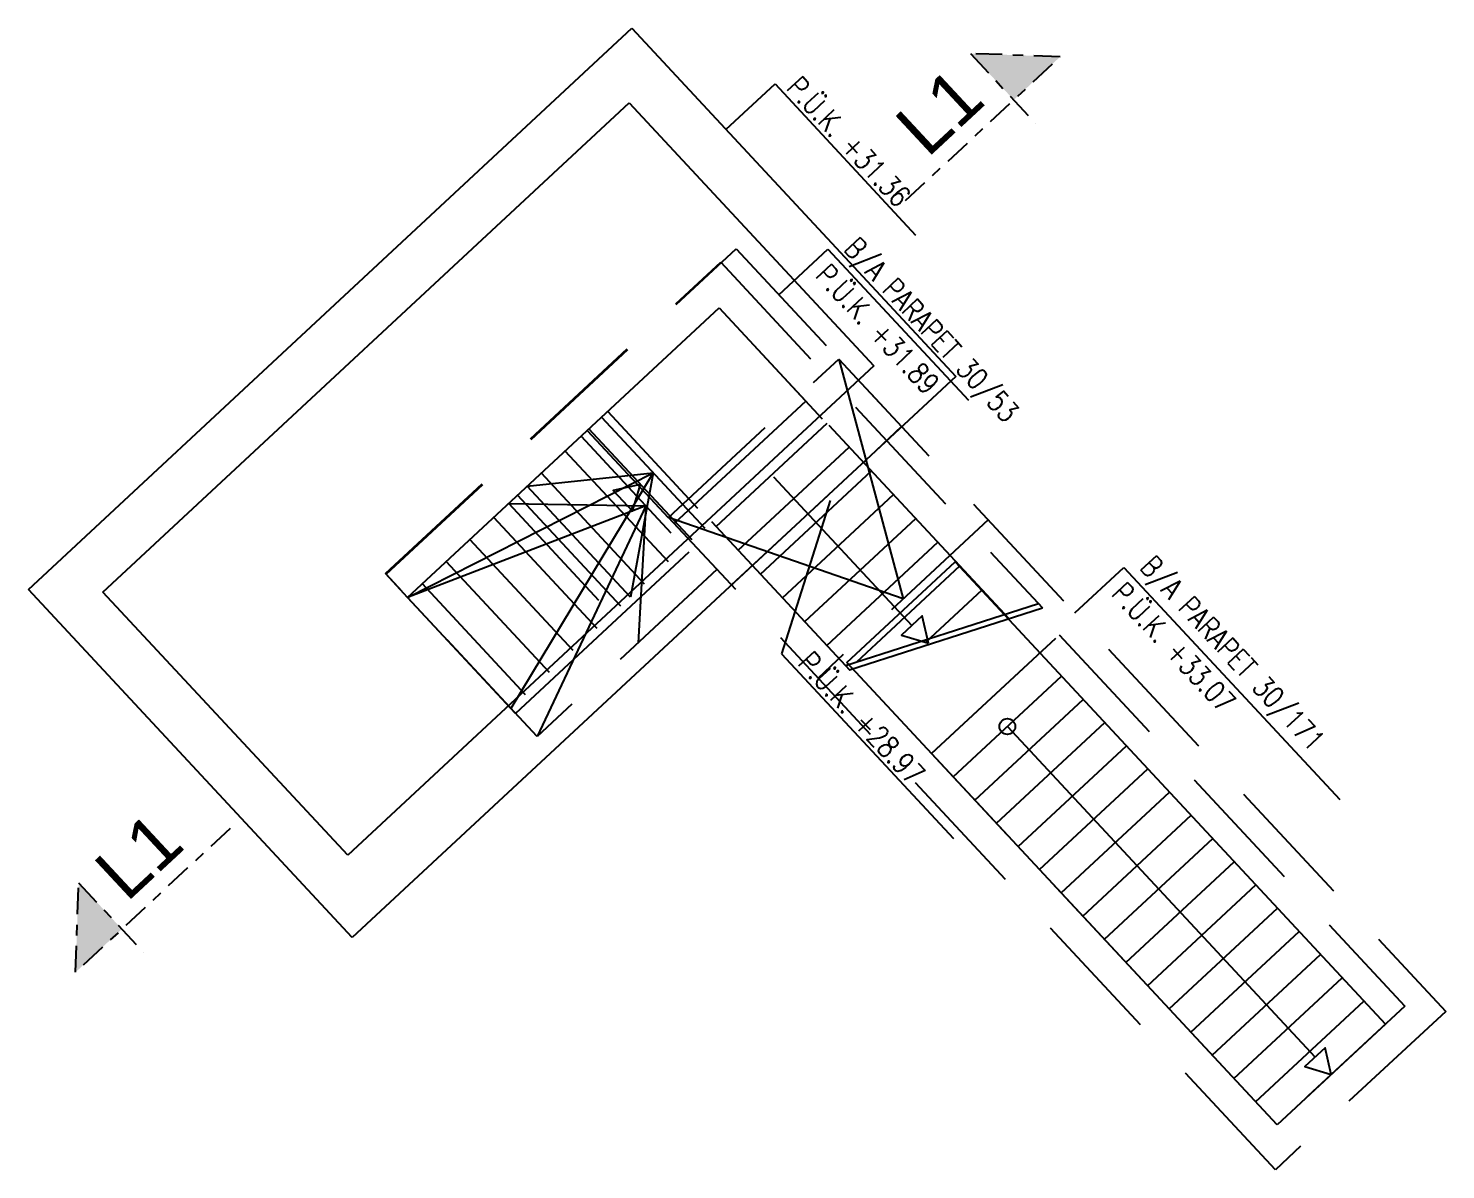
# Model space of a CAD drawing. Header units: millimetres. Extents: x 400407.2 to 400465.4, y 4544073.6 to 4544099.1.
# Drawn here: x 400407.17 to 400420.58, y 4544088.13 to 4544098.94 of the extents above; entities that cross this region are included whole.
import ezdxf
from ezdxf.enums import TextEntityAlignment as Align

# ---------------------------------------------------------------- set-up
doc = ezdxf.new("R2010")
doc.units = ezdxf.units.MM
doc.linetypes.add('CENTER', pattern=[2, 1.25, -0.25, 0.25, -0.25])
doc.linetypes.add('HIDDEN', pattern=[0.375, 0.25, -0.125])
for name, color, linetype in [('görünüş prota', 4, 'Continuous'), ('kesit tarama prota', 252, 'Continuous'), ('kiris prota', 6, 'Continuous'), ('kiriş prota', 6, 'Continuous'), ('merdiven prota', 2, 'Continuous'), ('metraj prota', 2, 'Continuous'), ('not prota', 2, 'Continuous'), ('perde prota', 1, 'Continuous'), ('skesit prota', 7, 'Continuous'), ('tkesit prota', 7, 'Continuous'), ('tnot prota', 4, 'Continuous')]:
    doc.layers.add(name, color=color, linetype=linetype)
doc.styles.add('Arial', font='Arial.ttf')
doc.styles.add('TNOT', font='romanstw.shx', dxfattribs={"width": 0.8, "height": 250})

msp = doc.modelspace()

# ---------------------------------------------------------------- hatches: boundary and pattern name
at = {"layer": 'kesit tarama prota'}
h = msp.add_hatch(color=256, dxfattribs=at)
h.dxf.hatch_style = 1
h.paths.add_polyline_path([(400416.086, 4544098.701), (400416.934, 4544098.671), (400416.495, 4544098.262)])
h = msp.add_hatch(color=256, dxfattribs=at)
h.dxf.hatch_style = 1
h.paths.add_polyline_path([(400407.645, 4544090.851), (400407.615, 4544090.003), (400408.054, 4544090.412)])

# ---------------------------------------------------------------- linework, layer by layer
at = {"layer": 'görünüş prota', "color": 4}
for p, q in [((400414.838, 4544095.808), (400415.447, 4544093.538)), ((400413.012, 4544094.419), (400410.758, 4544093.552)), ((400411.715, 4544094.441), (400413.012, 4544094.419)), ((400413.012, 4544094.419), (400411.984, 4544092.234)), ((400413.012, 4544094.419), (400412.94, 4544093.123)), ((400415.447, 4544093.538), (400413.227, 4544094.31))]:
    msp.add_line(p, q, dxfattribs=at)
at = {"layer": 'görünüş prota'}
for p, q in [((400410.758, 4544093.552), (400413.081, 4544094.733)), ((400413.081, 4544094.733), (400411.735, 4544092.501)), ((400411.891, 4544094.605), (400413.081, 4544094.733)), ((400413.081, 4544094.733), (400412.868, 4544093.554))]:
    msp.add_line(p, q, dxfattribs=at)
at = {"layer": 'kiris prota', "linetype": 'HIDDEN', "ltscale": 5}
for p, q in [((400410.554, 4544093.771), (400413.867, 4544096.853)), ((400413.867, 4544096.853), (400415.433, 4544095.169)), ((400410.549, 4544093.777), (400413.721, 4544096.727)), ((400413.721, 4544096.727), (400416.767, 4544093.452)), ((400413.227, 4544094.31), (400414.838, 4544095.808)), ((400414.838, 4544095.808), (400420.582, 4544089.633)), ((400412.652, 4544095.313), (400413.629, 4544094.262)), ((400412.399, 4544095.078), (400413.421, 4544093.98)), ((400411.715, 4544094.441), (400412.94, 4544093.123)), ((400418.971, 4544088.134), (400413.227, 4544094.31)), ((400416.253, 4544094.287), (400414.642, 4544092.789)), ((400410.758, 4544093.552), (400410.549, 4544093.777)), ((400411.984, 4544092.234), (400410.554, 4544093.771)), ((400413.686, 4544093.817), (400411.984, 4544092.234)), ((400415.717, 4544092.073), (400416.925, 4544093.197)), ((400416.925, 4544093.197), (400420.194, 4544089.682)), ((400418.986, 4544088.558), (400415.717, 4544092.073)), ((400420.582, 4544089.633), (400418.971, 4544088.134)), ((400420.194, 4544089.682), (400418.986, 4544088.558))]:
    msp.add_line(p, q, dxfattribs=at)
at = {"layer": 'kiris prota'}
for p, q in [((400410.758, 4544093.552), (400413.705, 4544096.293)), ((400410.758, 4544093.552), (400413.705, 4544096.293)), ((400413.705, 4544096.293), (400414.526, 4544095.41)), ((400413.705, 4544096.293), (400414.682, 4544095.242)), ((400414.526, 4544095.41), (400413.281, 4544094.252)), ((400412.457, 4544095.132), (400413.224, 4544094.308)), ((400412.868, 4544093.554), (400411.891, 4544094.605)), ((400413.421, 4544093.98), (400411.78, 4544092.453)), ((400414.915, 4544092.936), (400415.94, 4544093.889)), ((400415.94, 4544093.889), (400420.011, 4544089.512)), ((400411.78, 4544092.453), (400410.758, 4544093.552)), ((400410.758, 4544093.552), (400411.735, 4544092.501)), ((400416.889, 4544093.163), (400415.717, 4544092.073)), ((400418.986, 4544088.558), (400414.915, 4544092.936)), ((400420.011, 4544089.512), (400418.986, 4544088.558))]:
    msp.add_line(p, q, dxfattribs=at)
at = {"layer": 'kiriş prota'}
msp.add_line((400412.593, 4544095.258), (400413.57, 4544094.207), dxfattribs=at)
at = {"layer": 'merdiven prota', "linetype": 'HIDDEN', "ltscale": 10}
for p, q in [((400416.45, 4544093.35), (400414.687, 4544095.246)), ((400413.451, 4544094.097), (400412.474, 4544095.148)), ((400413.678, 4544094.224), (400414.729, 4544095.201)), ((400413.887, 4544093.999), (400414.938, 4544094.976)), ((400413.226, 4544093.888), (400412.249, 4544094.938)), ((400413.001, 4544093.678), (400412.024, 4544094.729)), ((400414.097, 4544093.773), (400415.148, 4544094.751)), ((400412.776, 4544093.469), (400411.799, 4544094.519)), ((400414.306, 4544093.548), (400415.357, 4544094.526)), ((400412.551, 4544093.259), (400411.573, 4544094.31)), ((400414.516, 4544093.323), (400415.567, 4544094.3)), ((400414.947, 4544092.859), (400413.636, 4544094.269)), ((400412.326, 4544093.05), (400411.348, 4544094.101)), ((400414.725, 4544093.098), (400415.776, 4544094.075)), ((400412.1, 4544092.84), (400411.123, 4544093.891)), ((400415.01, 4544092.943), (400415.985, 4544093.85)), ((400411.875, 4544092.631), (400410.898, 4544093.682)), ((400415.665, 4544093.133), (400416.195, 4544093.625)), ((400414.901, 4544092.908), (400416.728, 4544093.493)), ((400414.94, 4544092.867), (400416.767, 4544093.452)), ((400415.922, 4544091.854), (400416.947, 4544092.807)), ((400416.126, 4544091.634), (400417.151, 4544092.587)), ((400416.33, 4544091.414), (400417.355, 4544092.368)), ((400416.535, 4544091.195), (400417.56, 4544092.148)), ((400416.739, 4544090.975), (400417.764, 4544091.928)), ((400416.943, 4544090.755), (400417.968, 4544091.709)), ((400417.147, 4544090.535), (400418.172, 4544091.489)), ((400417.352, 4544090.316), (400418.377, 4544091.269)), ((400417.556, 4544090.096), (400418.581, 4544091.049)), ((400417.76, 4544089.876), (400418.785, 4544090.83)), ((400417.965, 4544089.657), (400418.99, 4544090.61)), ((400418.169, 4544089.437), (400419.194, 4544090.39)), ((400418.373, 4544089.217), (400419.398, 4544090.171)), ((400418.578, 4544088.998), (400419.603, 4544089.951)), ((400418.782, 4544088.778), (400419.807, 4544089.731))]:
    msp.add_line(p, q, dxfattribs=at)
at = {"layer": 'metraj prota', "color": 4}
for points in [[(400414.221, 4544094.694), (400415.53, 4544093.287)], [(400416.434, 4544092.33), (400419.346, 4544089.2)]]:
    msp.add_lwpolyline(points, dxfattribs=at)
for points in [[(400412.963, 4544094.622), (400412.703, 4544094.563), (400412.885, 4544094.368)], [(400415.687, 4544093.118), (400415.628, 4544093.377), (400415.433, 4544093.196)], [(400419.499, 4544089.035), (400419.441, 4544089.288), (400419.25, 4544089.111)]]:
    msp.add_lwpolyline(points, close=True, dxfattribs=at)
msp.add_circle((400416.434, 4544092.33), 0.075, dxfattribs=at)
at = {"layer": 'not prota', "ltscale": 0.1}
for p, q in [((400413.771, 4544097.982), (400414.235, 4544098.413)), ((400414.235, 4544098.413), (400415.566, 4544096.982)), ((400414.272, 4544096.417), (400414.736, 4544096.849)), ((400414.736, 4544096.849), (400416.066, 4544095.418)), ((400414.756, 4544094.471), (400414.297, 4544093.019)), ((400417.073, 4544093.405), (400417.537, 4544093.836)), ((400417.537, 4544093.836), (400419.58, 4544091.639)), ((400414.297, 4544093.019), (400415.924, 4544091.269))]:
    msp.add_line(p, q, dxfattribs=at)
at = {"layer": 'perde prota'}
for p, q in [((400407.169, 4544093.628), (400412.88, 4544098.94)), ((400412.88, 4544098.94), (400415.945, 4544095.645)), ((400407.875, 4544093.602), (400412.855, 4544098.233)), ((400412.855, 4544098.233), (400415.17, 4544095.743)), ((400415.17, 4544095.743), (400410.191, 4544091.112)), ((400415.945, 4544095.645), (400410.233, 4544090.333)), ((400410.233, 4544090.333), (400407.169, 4544093.628)), ((400410.191, 4544091.112), (400407.875, 4544093.602))]:
    msp.add_line(p, q, dxfattribs=at)
at = {"layer": 'perde prota', "linetype": 'HIDDEN', "ltscale": 5}
msp.add_line((400413.822, 4544093.67), (400415.433, 4544095.169), dxfattribs=at)
at = {"layer": 'skesit prota', "linetype": 'CENTER', "ltscale": 0.2}
for p, q in [((400416.086, 4544098.701), (400416.699, 4544098.042)), ((400416.934, 4544098.671), (400416.086, 4544098.701)), ((400415.47, 4544097.309), (400416.934, 4544098.671)), ((400409.079, 4544091.365), (400407.615, 4544090.003)), ((400407.615, 4544090.003), (400407.645, 4544090.851)), ((400407.645, 4544090.851), (400408.258, 4544090.192))]:
    msp.add_line(p, q, dxfattribs=at)

# ---------------------------------------------------------------- texts
at = {"layer": 'tkesit prota', "style": 'Arial'}
for p in [(400415.676, 4544097.705), (400408.098, 4544090.658)]:
    msp.add_text('L1', height=0.5, rotation=42.9239, dxfattribs=at).set_placement(p)
at = {"layer": 'tnot prota', "style": 'TNOT', "width": 0.8}
for s, height, p in [('P.Ü.K. +31.36', 0.2, (400414.406, 4544098.435)), ('B/A PARAPET 30/53', 0.2, (400414.95, 4544096.912)), ('P.Ü.K. +31.89', 0.2, (400414.678, 4544096.659)), ('B/A PARAPET 30/171', 0.2, (400417.752, 4544093.899)), ('P.Ü.K. +33.07', 0.2, (400417.48, 4544093.646)), ('P.Ü.K. +28.97', 0.205, (400414.513, 4544092.99))]:
    msp.add_text(s, height=height, rotation=312.9239, dxfattribs=at).set_placement(p, align=Align.MIDDLE_LEFT)

doc.saveas('drawing.dxf')
